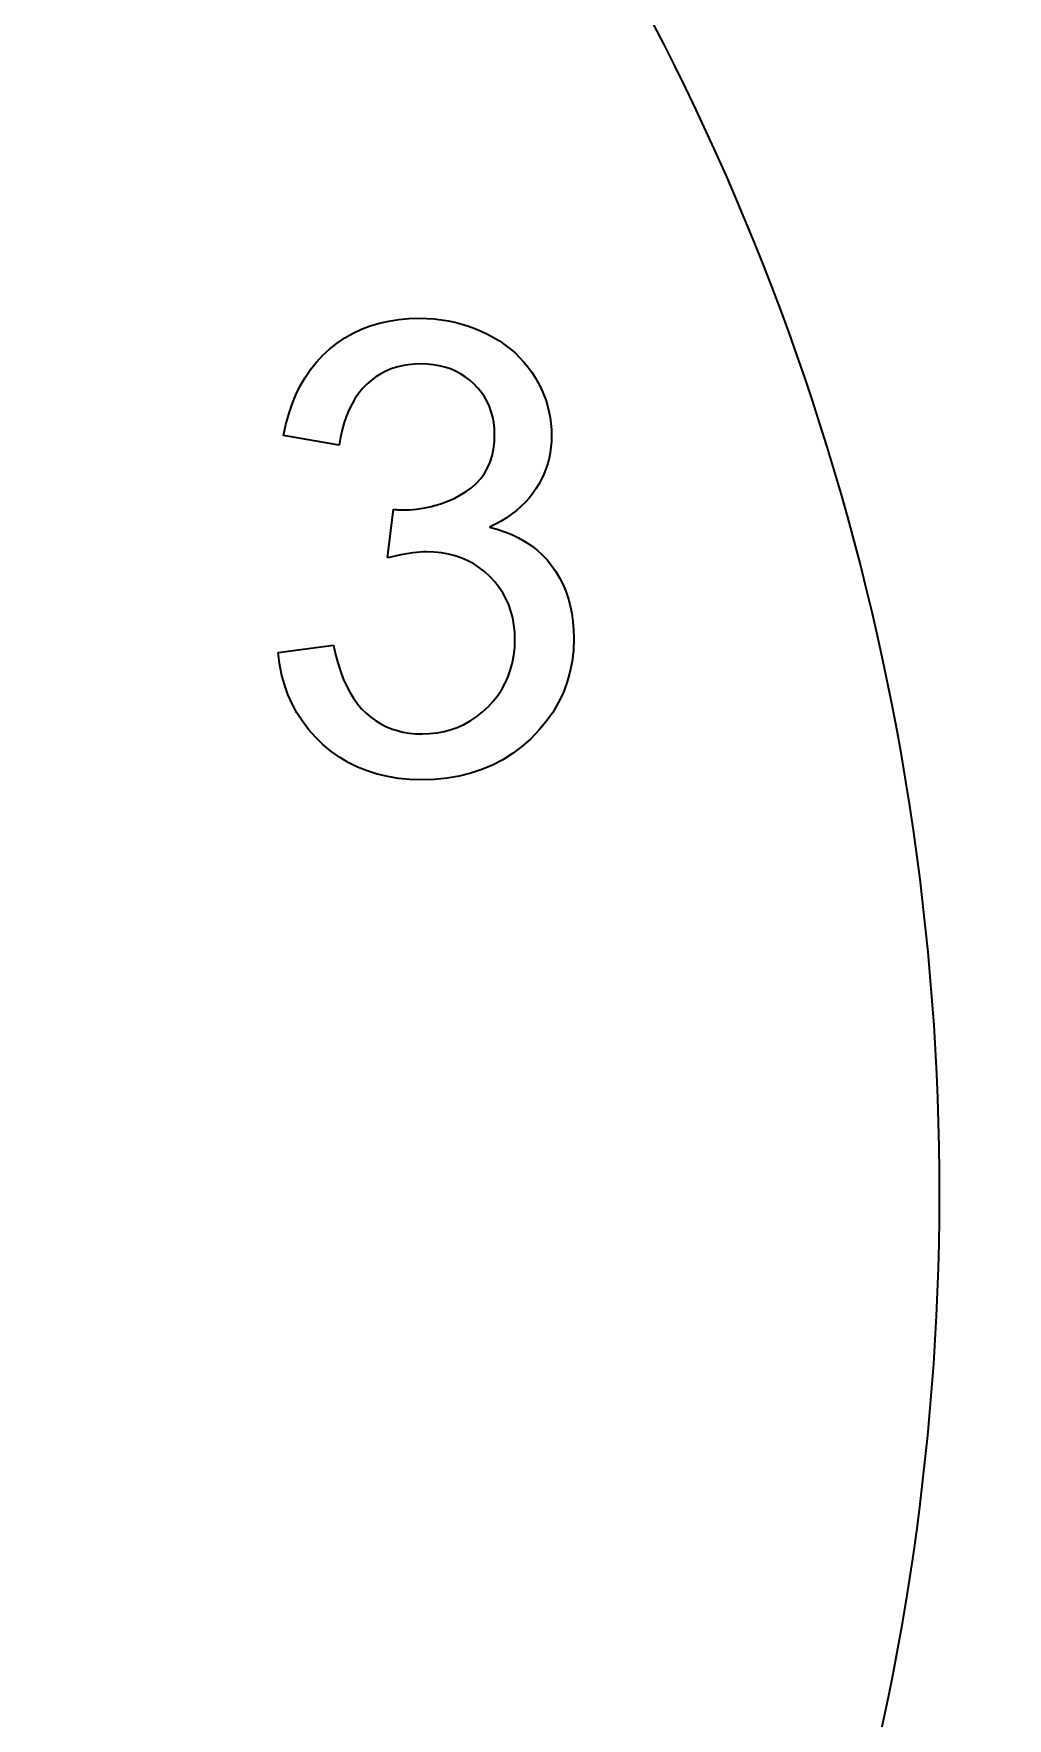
# Model space of a CAD drawing. Extents: x 260 to 819, y -886 to -454.
# Drawn here: x 393.11 to 398.72, y -656.66 to -646.96 of the extents above; entities that cross this region are included whole.
import ezdxf

# ---------------------------------------------------------------- set-up
doc = ezdxf.new("R2010")
doc.units = 0
doc.header["$LTSCALE"] = 150
doc.header["$MEASUREMENT"] = 0
doc.layers.get('0').update_dxf_attribs({"color": 6, "linetype": 'CONTINUOUS'})
doc.layers.add('현배선도', color=7, linetype='CONTINUOUS')

# ---------------------------------------------------------------- blocks, each defined once
blk = doc.blocks.new('A$C220A20F7')
at = {"color": 7, "lineweight": 35, "ltscale": 0.000677345}
blk.add_line((32.9946, 26.7561), (33.0452, 26.7755), dxfattribs=at)
at = {"color": 7, "lineweight": 35, "ltscale": 0.000687029}
blk.add_line((33.0452, 26.7755), (33.0978, 26.7914), dxfattribs=at)
at = {"color": 7, "lineweight": 35, "ltscale": 0.00070009}
blk.add_line((33.0978, 26.7914), (33.1524, 26.8037), dxfattribs=at)
at = {"color": 7, "lineweight": 35, "ltscale": 0.000717235}
blk.add_line((33.1524, 26.8037), (33.2091, 26.8125), dxfattribs=at)
at = {"color": 7, "lineweight": 35, "ltscale": 0.00073696}
blk.add_line((33.2091, 26.8125), (33.2678, 26.8178), dxfattribs=at)
at = {"color": 7, "lineweight": 35, "ltscale": 0.000759442}
blk.add_line((33.2678, 26.8178), (33.3285, 26.8196), dxfattribs=at)
at = {"color": 7, "lineweight": 35, "ltscale": 0.000527315}
blk.add_line((33.3285, 26.8196), (33.3707, 26.8187), dxfattribs=at)
at = {"color": 7, "lineweight": 35, "ltscale": 0.000520695}
blk.add_line((33.3707, 26.8187), (33.4123, 26.8159), dxfattribs=at)
at = {"color": 7, "lineweight": 35, "ltscale": 0.000514341}
blk.add_line((33.4123, 26.8159), (33.4532, 26.8114), dxfattribs=at)
at = {"color": 7, "lineweight": 35, "ltscale": 0.000508336}
blk.add_line((33.4532, 26.8114), (33.4933, 26.805), dxfattribs=at)
at = {"color": 7, "lineweight": 35, "ltscale": 0.000504922}
blk.add_line((33.4933, 26.805), (33.5329, 26.7968), dxfattribs=at)
at = {"color": 7, "lineweight": 35, "ltscale": 0.000502032}
blk.add_line((33.5329, 26.7968), (33.5718, 26.7867), dxfattribs=at)
at = {"color": 7, "lineweight": 35, "ltscale": 0.000499393}
blk.add_line((33.5718, 26.7867), (33.6099, 26.7748), dxfattribs=at)
at = {"color": 7, "lineweight": 35, "ltscale": 0.000500079}
blk.add_line((33.6099, 26.7748), (33.6475, 26.7611), dxfattribs=at)
at = {"color": 7, "lineweight": 35, "ltscale": 0.000677153}
blk.add_line((32.8124, 26.6431), (32.8549, 26.6766), dxfattribs=at)
at = {"color": 7, "lineweight": 35, "ltscale": 0.000670679}
blk.add_line((32.8549, 26.6766), (32.8994, 26.7066), dxfattribs=at)
at = {"color": 7, "lineweight": 35, "ltscale": 0.000669799}
blk.add_line((32.8994, 26.7066), (32.946, 26.7331), dxfattribs=at)
at = {"color": 7, "lineweight": 35, "ltscale": 0.000671562}
blk.add_line((32.946, 26.7331), (32.9946, 26.7561), dxfattribs=at)
at = {"color": 7, "lineweight": 35, "ltscale": 0.000498795}
blk.add_line((33.6475, 26.7611), (33.6843, 26.7456), dxfattribs=at)
at = {"color": 7, "lineweight": 35, "ltscale": 0.00050232}
blk.add_line((33.6843, 26.7456), (33.7205, 26.7282), dxfattribs=at)
at = {"color": 7, "lineweight": 35, "ltscale": 0.000496371}
blk.add_line((33.7205, 26.7282), (33.7554, 26.7093), dxfattribs=at)
at = {"color": 7, "lineweight": 35, "ltscale": 0.00048753}
blk.add_line((33.7554, 26.7093), (33.7887, 26.6891), dxfattribs=at)
at = {"color": 7, "lineweight": 35, "ltscale": 0.000478566}
blk.add_line((33.7887, 26.6891), (33.8204, 26.6675), dxfattribs=at)
at = {"color": 7, "lineweight": 35, "ltscale": 0.000678626}
blk.add_line((32.7353, 26.5667), (32.7724, 26.6064), dxfattribs=at)
at = {"color": 7, "lineweight": 35, "ltscale": 0.000678599}
blk.add_line((32.7724, 26.6064), (32.8124, 26.6431), dxfattribs=at)
at = {"color": 7, "lineweight": 35, "ltscale": 0.000471104}
blk.add_line((33.8204, 26.6675), (33.8503, 26.6445), dxfattribs=at)
at = {"color": 7, "lineweight": 35, "ltscale": 0.000465317}
blk.add_line((33.8503, 26.6445), (33.8785, 26.6203), dxfattribs=at)
at = {"color": 7, "lineweight": 35, "ltscale": 0.000460512}
blk.add_line((33.8785, 26.6203), (33.905, 26.5947), dxfattribs=at)
at = {"color": 7, "lineweight": 35, "ltscale": 0.000459022}
blk.add_line((33.905, 26.5947), (33.93, 26.5678), dxfattribs=at)
at = {"color": 7, "lineweight": 35, "ltscale": 0.000698608}
blk.add_line((32.6421, 26.4305), (32.6702, 26.4788), dxfattribs=at)
at = {"color": 7, "lineweight": 35, "ltscale": 0.000687439}
blk.add_line((32.6702, 26.4788), (32.7013, 26.5242), dxfattribs=at)
at = {"color": 7, "lineweight": 35, "ltscale": 0.00068071}
blk.add_line((32.7013, 26.5242), (32.7353, 26.5667), dxfattribs=at)
at = {"color": 7, "lineweight": 35, "ltscale": 0.000417294}
blk.add_line((33.0774, 26.4822), (33.0506, 26.4623), dxfattribs=at)
at = {"color": 7, "lineweight": 35, "ltscale": 0.000411819}
blk.add_line((33.1053, 26.4997), (33.0774, 26.4822), dxfattribs=at)
at = {"color": 7, "lineweight": 35, "ltscale": 0.000412052}
blk.add_line((33.1345, 26.515), (33.1053, 26.4997), dxfattribs=at)
at = {"color": 7, "lineweight": 35, "ltscale": 0.000411863}
blk.add_line((33.1648, 26.5278), (33.1345, 26.515), dxfattribs=at)
at = {"color": 7, "lineweight": 35, "ltscale": 0.000418048}
blk.add_line((33.1966, 26.5384), (33.1648, 26.5278), dxfattribs=at)
at = {"color": 7, "lineweight": 35, "ltscale": 0.000423002}
blk.add_line((33.2294, 26.5465), (33.1966, 26.5384), dxfattribs=at)
at = {"color": 7, "lineweight": 35, "ltscale": 0.000433511}
blk.add_line((33.2636, 26.5524), (33.2294, 26.5465), dxfattribs=at)
at = {"color": 7, "lineweight": 35, "ltscale": 0.000444693}
blk.add_line((33.299, 26.5559), (33.2636, 26.5524), dxfattribs=at)
at = {"color": 7, "lineweight": 35, "ltscale": 0.000457231}
blk.add_line((33.3356, 26.5571), (33.299, 26.5559), dxfattribs=at)
at = {"color": 7, "lineweight": 35, "ltscale": 0.000461806}
blk.add_line((33.3725, 26.5559), (33.3356, 26.5571), dxfattribs=at)
at = {"color": 7, "lineweight": 35, "ltscale": 0.000446118}
blk.add_line((33.408, 26.5525), (33.3725, 26.5559), dxfattribs=at)
at = {"color": 7, "lineweight": 35, "ltscale": 0.000432503}
blk.add_line((33.4421, 26.5467), (33.408, 26.5525), dxfattribs=at)
at = {"color": 7, "lineweight": 35, "ltscale": 0.000421986}
blk.add_line((33.4749, 26.5387), (33.4421, 26.5467), dxfattribs=at)
at = {"color": 7, "lineweight": 35, "ltscale": 0.000412983}
blk.add_line((33.5063, 26.5283), (33.4749, 26.5387), dxfattribs=at)
at = {"color": 7, "lineweight": 35, "ltscale": 0.000407533}
blk.add_line((33.5363, 26.5156), (33.5063, 26.5283), dxfattribs=at)
at = {"color": 7, "lineweight": 35, "ltscale": 0.000403201}
blk.add_line((33.5649, 26.5006), (33.5363, 26.5156), dxfattribs=at)
at = {"color": 7, "lineweight": 35, "ltscale": 0.000403196}
blk.add_line((33.5921, 26.4833), (33.5649, 26.5006), dxfattribs=at)
at = {"color": 7, "lineweight": 35, "ltscale": 0.000405735}
blk.add_line((33.618, 26.4637), (33.5921, 26.4833), dxfattribs=at)
at = {"color": 7, "lineweight": 35, "ltscale": 0.000456349}
blk.add_line((33.93, 26.5678), (33.9531, 26.5395), dxfattribs=at)
at = {"color": 7, "lineweight": 35, "ltscale": 0.000456747}
blk.add_line((33.9531, 26.5395), (33.9746, 26.51), dxfattribs=at)
at = {"color": 7, "lineweight": 35, "ltscale": 0.000458979}
blk.add_line((33.9746, 26.51), (33.9944, 26.4791), dxfattribs=at)
at = {"color": 7, "lineweight": 35, "ltscale": 0.000456998}
blk.add_line((33.9944, 26.4791), (34.0125, 26.4473), dxfattribs=at)
at = {"color": 7, "lineweight": 35, "ltscale": 0.000730033}
blk.add_line((32.5949, 26.3253), (32.617, 26.3793), dxfattribs=at)
at = {"color": 7, "lineweight": 35, "ltscale": 0.000712777}
blk.add_line((32.617, 26.3793), (32.6421, 26.4305), dxfattribs=at)
at = {"color": 7, "lineweight": 35, "ltscale": 0.000445518}
blk.add_line((32.9791, 26.3885), (32.9587, 26.3593), dxfattribs=at)
at = {"color": 7, "lineweight": 35, "ltscale": 0.000436558}
blk.add_line((33.0013, 26.4155), (32.9791, 26.3885), dxfattribs=at)
at = {"color": 7, "lineweight": 35, "ltscale": 0.000428927}
blk.add_line((33.0252, 26.4401), (33.0013, 26.4155), dxfattribs=at)
at = {"color": 7, "lineweight": 35, "ltscale": 0.000421728}
blk.add_line((33.0506, 26.4623), (33.0252, 26.4401), dxfattribs=at)
at = {"color": 7, "lineweight": 35, "ltscale": 0.000410062}
blk.add_line((33.6424, 26.4418), (33.618, 26.4637), dxfattribs=at)
at = {"color": 7, "lineweight": 35, "ltscale": 0.000408765}
blk.add_line((33.665, 26.4182), (33.6424, 26.4418), dxfattribs=at)
at = {"color": 7, "lineweight": 35, "ltscale": 0.000400538}
blk.add_line((33.6852, 26.3933), (33.665, 26.4182), dxfattribs=at)
at = {"color": 7, "lineweight": 35, "ltscale": 0.000395095}
blk.add_line((33.7031, 26.3672), (33.6852, 26.3933), dxfattribs=at)
at = {"color": 7, "lineweight": 35, "ltscale": 0.000449015}
blk.add_line((34.0125, 26.4473), (34.0286, 26.4151), dxfattribs=at)
at = {"color": 7, "lineweight": 35, "ltscale": 0.00044411}
blk.add_line((34.0286, 26.4151), (34.0428, 26.3826), dxfattribs=at)
at = {"color": 7, "lineweight": 35, "ltscale": 0.000439781}
blk.add_line((34.0428, 26.3826), (34.0551, 26.3496), dxfattribs=at)
at = {"color": 7, "lineweight": 35, "ltscale": 0.000751415}
blk.add_line((32.5757, 26.2683), (32.5949, 26.3253), dxfattribs=at)
at = {"color": 7, "lineweight": 35, "ltscale": 0.000491333}
blk.add_line((32.9232, 26.2937), (32.9081, 26.2574), dxfattribs=at)
at = {"color": 7, "lineweight": 35, "ltscale": 0.000473752}
blk.add_line((32.9401, 26.3277), (32.9232, 26.2937), dxfattribs=at)
at = {"color": 7, "lineweight": 35, "ltscale": 0.000458234}
blk.add_line((32.9587, 26.3593), (32.9401, 26.3277), dxfattribs=at)
at = {"color": 7, "lineweight": 35, "ltscale": 0.00039187}
blk.add_line((33.7185, 26.3399), (33.7031, 26.3672), dxfattribs=at)
at = {"color": 7, "lineweight": 35, "ltscale": 0.000391082}
blk.add_line((33.7315, 26.3115), (33.7185, 26.3399), dxfattribs=at)
at = {"color": 7, "lineweight": 35, "ltscale": 0.000394891}
blk.add_line((33.7422, 26.2818), (33.7315, 26.3115), dxfattribs=at)
at = {"color": 7, "lineweight": 35, "ltscale": 0.000400117}
blk.add_line((33.7505, 26.2509), (33.7422, 26.2818), dxfattribs=at)
at = {"color": 7, "lineweight": 35, "ltscale": 0.000436745}
blk.add_line((34.0551, 26.3496), (34.0656, 26.3163), dxfattribs=at)
at = {"color": 7, "lineweight": 35, "ltscale": 0.000434292}
blk.add_line((34.0656, 26.3163), (34.0741, 26.2826), dxfattribs=at)
at = {"color": 7, "lineweight": 35, "ltscale": 0.00043437}
blk.add_line((34.0741, 26.2826), (34.0807, 26.2485), dxfattribs=at)
at = {"color": 7, "lineweight": 35, "ltscale": 0.000801615}
blk.add_line((32.5464, 26.1456), (32.5596, 26.2084), dxfattribs=at)
at = {"color": 7, "lineweight": 35, "ltscale": 0.00077527}
blk.add_line((32.5596, 26.2084), (32.5757, 26.2683), dxfattribs=at)
at = {"color": 7, "lineweight": 35, "ltscale": 0.00053206}
blk.add_line((32.8949, 26.2188), (32.8833, 26.1779), dxfattribs=at)
at = {"color": 7, "lineweight": 35, "ltscale": 0.00051053}
blk.add_line((32.9081, 26.2574), (32.8949, 26.2188), dxfattribs=at)
at = {"color": 7, "lineweight": 35, "ltscale": 0.000408024}
blk.add_line((33.7565, 26.2188), (33.7505, 26.2509), dxfattribs=at)
at = {"color": 7, "lineweight": 35, "ltscale": 0.00041834}
blk.add_line((33.7601, 26.1855), (33.7565, 26.2188), dxfattribs=at)
at = {"color": 7, "lineweight": 35, "ltscale": 0.000431712}
blk.add_line((33.7613, 26.151), (33.7601, 26.1855), dxfattribs=at)
at = {"color": 7, "lineweight": 35, "ltscale": 0.00043496}
blk.add_line((34.0807, 26.2485), (34.0855, 26.2141), dxfattribs=at)
at = {"color": 7, "lineweight": 35, "ltscale": 0.000437935}
blk.add_line((34.0855, 26.2141), (34.0884, 26.1791), dxfattribs=at)
at = {"color": 7, "lineweight": 35, "ltscale": 0.004053}
blk.add_line((32.8656, 26.0889), (32.5464, 26.1456), dxfattribs=at)
at = {"color": 7, "lineweight": 35, "ltscale": 0.000579552}
blk.add_line((32.8736, 26.1345), (32.8656, 26.0889), dxfattribs=at)
at = {"color": 7, "lineweight": 35, "ltscale": 0.000554918}
blk.add_line((32.8833, 26.1779), (32.8736, 26.1345), dxfattribs=at)
at = {"color": 7, "lineweight": 35, "ltscale": 0.000514422}
blk.add_line((33.7547, 26.0669), (33.7596, 26.1078), dxfattribs=at)
at = {"color": 7, "lineweight": 35, "ltscale": 0.000540583}
blk.add_line((33.7596, 26.1078), (33.7613, 26.151), dxfattribs=at)
at = {"color": 7, "lineweight": 35, "ltscale": 0.000410944}
blk.add_line((34.0884, 26.1105), (34.0857, 26.0777), dxfattribs=at)
at = {"color": 7, "lineweight": 35, "ltscale": 0.000441127}
blk.add_line((34.0884, 26.1791), (34.0893, 26.1439), dxfattribs=at)
at = {"color": 7, "lineweight": 35, "ltscale": 0.000417675}
blk.add_line((34.0893, 26.1439), (34.0884, 26.1105), dxfattribs=at)
at = {"color": 7, "lineweight": 35, "ltscale": 0.000462377}
blk.add_line((33.7205, 25.9581), (33.7352, 25.992), dxfattribs=at)
at = {"color": 7, "lineweight": 35, "ltscale": 0.000475659}
blk.add_line((33.7352, 25.992), (33.7466, 26.0283), dxfattribs=at)
at = {"color": 7, "lineweight": 35, "ltscale": 0.000492552}
blk.add_line((33.7466, 26.0283), (33.7547, 26.0669), dxfattribs=at)
at = {"color": 7, "lineweight": 35, "ltscale": 0.000400267}
blk.add_line((34.0748, 26.0139), (34.0667, 25.9829), dxfattribs=at)
at = {"color": 7, "lineweight": 35, "ltscale": 0.000402715}
blk.add_line((34.0812, 26.0455), (34.0748, 26.0139), dxfattribs=at)
at = {"color": 7, "lineweight": 35, "ltscale": 0.000406769}
blk.add_line((34.0857, 26.0777), (34.0812, 26.0455), dxfattribs=at)
at = {"color": 7, "lineweight": 35, "ltscale": 0.000455743}
blk.add_line((33.6568, 25.87), (33.6813, 25.8971), dxfattribs=at)
at = {"color": 7, "lineweight": 35, "ltscale": 0.000452501}
blk.add_line((33.6813, 25.8971), (33.7024, 25.9264), dxfattribs=at)
at = {"color": 7, "lineweight": 35, "ltscale": 0.000455506}
blk.add_line((33.7024, 25.9264), (33.7205, 25.9581), dxfattribs=at)
at = {"color": 7, "lineweight": 35, "ltscale": 0.000405696}
blk.add_line((34.0314, 25.8936), (34.016, 25.865), dxfattribs=at)
at = {"color": 7, "lineweight": 35, "ltscale": 0.00040227}
blk.add_line((34.045, 25.9228), (34.0314, 25.8936), dxfattribs=at)
at = {"color": 7, "lineweight": 35, "ltscale": 0.00039974}
blk.add_line((34.0567, 25.9525), (34.045, 25.9228), dxfattribs=at)
at = {"color": 7, "lineweight": 35, "ltscale": 0.000400016}
blk.add_line((34.0667, 25.9829), (34.0567, 25.9525), dxfattribs=at)
at = {"color": 7, "lineweight": 35, "ltscale": 0.000479396}
blk.add_line((33.5312, 25.7845), (33.565, 25.8026), dxfattribs=at)
at = {"color": 7, "lineweight": 35, "ltscale": 0.000484726}
blk.add_line((33.565, 25.8026), (33.5981, 25.8229), dxfattribs=at)
at = {"color": 7, "lineweight": 35, "ltscale": 0.000478134}
blk.add_line((33.5981, 25.8229), (33.6291, 25.8453), dxfattribs=at)
at = {"color": 7, "lineweight": 35, "ltscale": 0.000464547}
blk.add_line((33.6291, 25.8453), (33.6568, 25.87), dxfattribs=at)
at = {"color": 7, "lineweight": 35, "ltscale": 0.000414765}
blk.add_line((33.9799, 25.8099), (33.9592, 25.784), dxfattribs=at)
at = {"color": 7, "lineweight": 35, "ltscale": 0.000413579}
blk.add_line((33.9989, 25.837), (33.9799, 25.8099), dxfattribs=at)
at = {"color": 7, "lineweight": 35, "ltscale": 0.000409951}
blk.add_line((34.016, 25.865), (33.9989, 25.837), dxfattribs=at)
at = {"color": 7, "lineweight": 35, "ltscale": 0.003531}
blk.add_line((33.144, 25.4398), (33.1795, 25.72), dxfattribs=at)
at = {"color": 7, "lineweight": 35, "ltscale": 7.8271e-05}
blk.add_line((33.1795, 25.72), (33.1857, 25.7193), dxfattribs=at)
at = {"color": 7, "lineweight": 35, "ltscale": 7.66745e-05}
blk.add_line((33.1857, 25.7193), (33.1918, 25.7187), dxfattribs=at)
at = {"color": 7, "lineweight": 35, "ltscale": 7.20443e-05}
blk.add_line((33.1918, 25.7187), (33.1976, 25.7182), dxfattribs=at)
at = {"color": 7, "lineweight": 35, "ltscale": 6.88719e-05}
blk.add_line((33.1976, 25.7182), (33.2031, 25.7177), dxfattribs=at)
at = {"color": 7, "lineweight": 35, "ltscale": 6.57999e-05}
blk.add_line((33.2031, 25.7177), (33.2083, 25.7173), dxfattribs=at)
at = {"color": 7, "lineweight": 35, "ltscale": 6.34629e-05}
blk.add_line((33.2083, 25.7173), (33.2134, 25.717), dxfattribs=at)
at = {"color": 7, "lineweight": 35, "ltscale": 5.96082e-05}
blk.add_line((33.2134, 25.717), (33.2181, 25.7167), dxfattribs=at)
at = {"color": 7, "lineweight": 35, "ltscale": 5.64897e-05}
blk.add_line((33.2181, 25.7167), (33.2226, 25.7166), dxfattribs=at)
at = {"color": 7, "lineweight": 35, "ltscale": 5.41902e-05}
blk.add_line((33.2226, 25.7166), (33.227, 25.7165), dxfattribs=at)
at = {"color": 7, "lineweight": 35, "ltscale": 4.88296e-05}
blk.add_line((33.227, 25.7165), (33.2309, 25.7164), dxfattribs=at)
at = {"color": 7, "lineweight": 35, "ltscale": 0.000505242}
blk.add_line((33.2309, 25.7164), (33.2713, 25.7175), dxfattribs=at)
at = {"color": 7, "lineweight": 35, "ltscale": 0.000496005}
blk.add_line((33.2713, 25.7175), (33.3108, 25.7207), dxfattribs=at)
at = {"color": 7, "lineweight": 35, "ltscale": 0.000489018}
blk.add_line((33.3108, 25.7207), (33.3496, 25.726), dxfattribs=at)
at = {"color": 7, "lineweight": 35, "ltscale": 0.000484376}
blk.add_line((33.3496, 25.726), (33.3876, 25.7335), dxfattribs=at)
at = {"color": 7, "lineweight": 35, "ltscale": 0.000478249}
blk.add_line((33.3876, 25.7335), (33.4247, 25.743), dxfattribs=at)
at = {"color": 7, "lineweight": 35, "ltscale": 0.000476998}
blk.add_line((33.4247, 25.743), (33.461, 25.7548), dxfattribs=at)
at = {"color": 7, "lineweight": 35, "ltscale": 0.000476472}
blk.add_line((33.461, 25.7548), (33.4965, 25.7686), dxfattribs=at)
at = {"color": 7, "lineweight": 35, "ltscale": 0.00047707}
blk.add_line((33.4965, 25.7686), (33.5312, 25.7845), dxfattribs=at)
at = {"color": 7, "lineweight": 35, "ltscale": 0.000437218}
blk.add_line((33.8867, 25.7129), (33.8591, 25.6915), dxfattribs=at)
at = {"color": 7, "lineweight": 35, "ltscale": 0.000429911}
blk.add_line((33.9126, 25.7355), (33.8867, 25.7129), dxfattribs=at)
at = {"color": 7, "lineweight": 35, "ltscale": 0.000422429}
blk.add_line((33.9368, 25.7592), (33.9126, 25.7355), dxfattribs=at)
at = {"color": 7, "lineweight": 35, "ltscale": 0.000418626}
blk.add_line((33.9592, 25.784), (33.9368, 25.7592), dxfattribs=at)
at = {"color": 7, "lineweight": 35, "ltscale": 0.000480764}
blk.add_line((33.7657, 25.634), (33.7311, 25.6171), dxfattribs=at)
at = {"color": 7, "lineweight": 35, "ltscale": 0.000581985}
blk.add_line((33.7311, 25.6171), (33.7762, 25.6053), dxfattribs=at)
at = {"color": 7, "lineweight": 35, "ltscale": 0.000468117}
blk.add_line((33.7985, 25.652), (33.7657, 25.634), dxfattribs=at)
at = {"color": 7, "lineweight": 35, "ltscale": 0.000565225}
blk.add_line((33.7762, 25.6053), (33.8191, 25.5913), dxfattribs=at)
at = {"color": 7, "lineweight": 35, "ltscale": 0.000456934}
blk.add_line((33.8296, 25.6712), (33.7985, 25.652), dxfattribs=at)
at = {"color": 7, "lineweight": 35, "ltscale": 0.00044653}
blk.add_line((33.8591, 25.6915), (33.8296, 25.6712), dxfattribs=at)
at = {"color": 7, "lineweight": 35, "ltscale": 0.000551893}
blk.add_line((33.8191, 25.5913), (33.8602, 25.5749), dxfattribs=at)
at = {"color": 7, "lineweight": 35, "ltscale": 0.000539682}
blk.add_line((33.8602, 25.5749), (33.8991, 25.5563), dxfattribs=at)
at = {"color": 7, "lineweight": 35, "ltscale": 0.000529366}
blk.add_line((33.8991, 25.5563), (33.9359, 25.5353), dxfattribs=at)
at = {"color": 7, "lineweight": 35, "ltscale": 0.000523396}
blk.add_line((33.9359, 25.5353), (33.9708, 25.5121), dxfattribs=at)
at = {"color": 7, "lineweight": 35, "ltscale": 0.000518586}
blk.add_line((33.9708, 25.5121), (34.0035, 25.4866), dxfattribs=at)
at = {"color": 7, "lineweight": 35, "ltscale": 0.000341586}
blk.add_line((33.1705, 25.4465), (33.144, 25.4398), dxfattribs=at)
at = {"color": 7, "lineweight": 35, "ltscale": 0.000329129}
blk.add_line((33.1962, 25.4525), (33.1705, 25.4465), dxfattribs=at)
at = {"color": 7, "lineweight": 35, "ltscale": 0.0003162}
blk.add_line((33.2209, 25.4579), (33.1962, 25.4525), dxfattribs=at)
at = {"color": 7, "lineweight": 35, "ltscale": 0.000304533}
blk.add_line((33.2448, 25.4625), (33.2209, 25.4579), dxfattribs=at)
at = {"color": 7, "lineweight": 35, "ltscale": 0.000290959}
blk.add_line((33.2677, 25.4664), (33.2448, 25.4625), dxfattribs=at)
at = {"color": 7, "lineweight": 35, "ltscale": 0.000279073}
blk.add_line((33.2898, 25.4696), (33.2677, 25.4664), dxfattribs=at)
at = {"color": 7, "lineweight": 35, "ltscale": 0.000267295}
blk.add_line((33.3111, 25.472), (33.2898, 25.4696), dxfattribs=at)
at = {"color": 7, "lineweight": 35, "ltscale": 0.000254277}
blk.add_line((33.3313, 25.4738), (33.3111, 25.472), dxfattribs=at)
at = {"color": 7, "lineweight": 35, "ltscale": 0.000242982}
blk.add_line((33.3508, 25.4749), (33.3313, 25.4738), dxfattribs=at)
at = {"color": 7, "lineweight": 35, "ltscale": 0.000231975}
blk.add_line((33.3693, 25.4753), (33.3508, 25.4749), dxfattribs=at)
at = {"color": 7, "lineweight": 35, "ltscale": 0.000544265}
blk.add_line((33.4128, 25.4738), (33.3693, 25.4753), dxfattribs=at)
at = {"color": 7, "lineweight": 35, "ltscale": 0.000527632}
blk.add_line((33.4548, 25.4695), (33.4128, 25.4738), dxfattribs=at)
at = {"color": 7, "lineweight": 35, "ltscale": 0.000513645}
blk.add_line((33.4953, 25.4624), (33.4548, 25.4695), dxfattribs=at)
at = {"color": 7, "lineweight": 35, "ltscale": 0.000501793}
blk.add_line((33.5342, 25.4524), (33.4953, 25.4624), dxfattribs=at)
at = {"color": 7, "lineweight": 35, "ltscale": 0.000493107}
blk.add_line((33.5715, 25.4395), (33.5342, 25.4524), dxfattribs=at)
at = {"color": 7, "lineweight": 35, "ltscale": 0.000488265}
blk.add_line((33.6072, 25.4238), (33.5715, 25.4395), dxfattribs=at)
at = {"color": 7, "lineweight": 35, "ltscale": 0.000486231}
blk.add_line((33.6414, 25.4053), (33.6072, 25.4238), dxfattribs=at)
at = {"color": 7, "lineweight": 35, "ltscale": 0.000517161}
blk.add_line((34.0035, 25.4866), (34.0341, 25.4588), dxfattribs=at)
at = {"color": 7, "lineweight": 35, "ltscale": 0.000519943}
blk.add_line((34.0341, 25.4588), (34.0628, 25.4287), dxfattribs=at)
at = {"color": 7, "lineweight": 35, "ltscale": 0.000523409}
blk.add_line((34.0628, 25.4287), (34.0893, 25.3963), dxfattribs=at)
at = {"color": 7, "lineweight": 35, "ltscale": 0.000488178}
blk.add_line((33.6741, 25.3839), (33.6414, 25.4053), dxfattribs=at)
at = {"color": 7, "lineweight": 35, "ltscale": 0.000491888}
blk.add_line((33.7051, 25.3596), (33.6741, 25.3839), dxfattribs=at)
at = {"color": 7, "lineweight": 35, "ltscale": 0.000500927}
blk.add_line((33.7345, 25.3325), (33.7051, 25.3596), dxfattribs=at)
at = {"color": 7, "lineweight": 35, "ltscale": 0.000501074}
blk.add_line((33.7619, 25.3032), (33.7345, 25.3325), dxfattribs=at)
at = {"color": 7, "lineweight": 35, "ltscale": 0.00052587}
blk.add_line((34.0893, 25.3963), (34.1136, 25.362), dxfattribs=at)
at = {"color": 7, "lineweight": 35, "ltscale": 0.000525499}
blk.add_line((34.1136, 25.362), (34.1353, 25.3259), dxfattribs=at)
at = {"color": 7, "lineweight": 35, "ltscale": 0.000529376}
blk.add_line((34.1353, 25.3259), (34.1545, 25.2882), dxfattribs=at)
at = {"color": 7, "lineweight": 35, "ltscale": 0.000491953}
blk.add_line((33.7863, 25.2723), (33.7619, 25.3032), dxfattribs=at)
at = {"color": 7, "lineweight": 35, "ltscale": 0.000487053}
blk.add_line((33.8079, 25.2399), (33.7863, 25.2723), dxfattribs=at)
at = {"color": 7, "lineweight": 35, "ltscale": 0.000484361}
blk.add_line((33.8266, 25.2059), (33.8079, 25.2399), dxfattribs=at)
at = {"color": 7, "lineweight": 35, "ltscale": 0.000534414}
blk.add_line((34.1545, 25.2882), (34.1711, 25.2488), dxfattribs=at)
at = {"color": 7, "lineweight": 35, "ltscale": 0.000542796}
blk.add_line((34.1711, 25.2488), (34.1851, 25.2077), dxfattribs=at)
at = {"color": 7, "lineweight": 35, "ltscale": 0.00048553}
blk.add_line((33.8423, 25.1704), (33.8266, 25.2059), dxfattribs=at)
at = {"color": 7, "lineweight": 35, "ltscale": 0.000490537}
blk.add_line((33.8553, 25.1334), (33.8423, 25.1704), dxfattribs=at)
at = {"color": 7, "lineweight": 35, "ltscale": 0.00049834}
blk.add_line((33.8653, 25.0948), (33.8553, 25.1334), dxfattribs=at)
at = {"color": 7, "lineweight": 35, "ltscale": 0.000554089}
blk.add_line((34.1851, 25.2077), (34.1966, 25.1649), dxfattribs=at)
at = {"color": 7, "lineweight": 35, "ltscale": 0.000566853}
blk.add_line((34.1966, 25.1649), (34.2055, 25.1204), dxfattribs=at)
at = {"color": 7, "lineweight": 35, "ltscale": 0.000582424}
blk.add_line((34.2055, 25.1204), (34.212, 25.0743), dxfattribs=at)
at = {"color": 7, "lineweight": 35, "ltscale": 0.000509407}
blk.add_line((33.8726, 25.0547), (33.8653, 25.0948), dxfattribs=at)
at = {"color": 7, "lineweight": 35, "ltscale": 0.000524007}
blk.add_line((33.8769, 25.013), (33.8726, 25.0547), dxfattribs=at)
at = {"color": 7, "lineweight": 35, "ltscale": 0.000600012}
blk.add_line((34.212, 25.0743), (34.2157, 25.0264), dxfattribs=at)
at = {"color": 7, "lineweight": 35, "ltscale": 0.000619123}
blk.add_line((34.2157, 25.0264), (34.217, 24.9769), dxfattribs=at)
at = {"color": 7, "lineweight": 35, "ltscale": 0.004025}
blk.add_line((32.5145, 24.8953), (32.8337, 24.9378), dxfattribs=at)
at = {"color": 7, "lineweight": 35, "ltscale": 0.000675053}
blk.add_line((32.8337, 24.9378), (32.8454, 24.8851), dxfattribs=at)
at = {"color": 7, "lineweight": 35, "ltscale": 0.00055153}
blk.add_line((33.8721, 24.8805), (33.8767, 24.9244), dxfattribs=at)
at = {"color": 7, "lineweight": 35, "ltscale": 0.000567592}
blk.add_line((33.8767, 24.9244), (33.8783, 24.9698), dxfattribs=at)
at = {"color": 7, "lineweight": 35, "ltscale": 0.000540255}
blk.add_line((33.8783, 24.9698), (33.8769, 25.013), dxfattribs=at)
at = {"color": 7, "lineweight": 35, "ltscale": 0.000839216}
blk.add_line((34.217, 24.9769), (34.2145, 24.9098), dxfattribs=at)
at = {"color": 7, "lineweight": 35, "ltscale": 0.000802671}
blk.add_line((32.5228, 24.8316), (32.5145, 24.8953), dxfattribs=at)
at = {"color": 7, "lineweight": 35, "ltscale": 0.000781228}
blk.add_line((32.535, 24.7703), (32.5228, 24.8316), dxfattribs=at)
at = {"color": 7, "lineweight": 35, "ltscale": 0.000644037}
blk.add_line((32.8454, 24.8851), (32.8588, 24.8354), dxfattribs=at)
at = {"color": 7, "lineweight": 35, "ltscale": 0.000612337}
blk.add_line((32.8588, 24.8354), (32.8736, 24.7887), dxfattribs=at)
at = {"color": 7, "lineweight": 35, "ltscale": 0.000529086}
blk.add_line((33.8534, 24.7972), (33.8643, 24.8382), dxfattribs=at)
at = {"color": 7, "lineweight": 35, "ltscale": 0.000538598}
blk.add_line((33.8643, 24.8382), (33.8721, 24.8805), dxfattribs=at)
at = {"color": 7, "lineweight": 35, "ltscale": 0.000801546}
blk.add_line((34.2071, 24.8448), (34.1948, 24.7819), dxfattribs=at)
at = {"color": 7, "lineweight": 35, "ltscale": 0.000817465}
blk.add_line((34.2145, 24.9098), (34.2071, 24.8448), dxfattribs=at)
at = {"color": 7, "lineweight": 35, "ltscale": 0.000763107}
blk.add_line((32.5511, 24.7114), (32.535, 24.7703), dxfattribs=at)
at = {"color": 7, "lineweight": 35, "ltscale": 0.000582921}
blk.add_line((32.8736, 24.7887), (32.8901, 24.745), dxfattribs=at)
at = {"color": 7, "lineweight": 35, "ltscale": 0.00055525}
blk.add_line((32.8901, 24.745), (32.908, 24.7044), dxfattribs=at)
at = {"color": 7, "lineweight": 35, "ltscale": 0.000519892}
blk.add_line((33.8224, 24.7199), (33.8395, 24.7578), dxfattribs=at)
at = {"color": 7, "lineweight": 35, "ltscale": 0.000522296}
blk.add_line((33.8395, 24.7578), (33.8534, 24.7972), dxfattribs=at)
at = {"color": 7, "lineweight": 35, "ltscale": 0.000790962}
blk.add_line((34.1948, 24.7819), (34.1773, 24.7211), dxfattribs=at)
at = {"color": 7, "lineweight": 35, "ltscale": 0.000749133}
blk.add_line((32.5711, 24.6549), (32.5511, 24.7114), dxfattribs=at)
at = {"color": 7, "lineweight": 35, "ltscale": 0.00073803}
blk.add_line((32.5949, 24.6009), (32.5711, 24.6549), dxfattribs=at)
at = {"color": 7, "lineweight": 35, "ltscale": 0.00052856}
blk.add_line((32.908, 24.7044), (32.9274, 24.6668), dxfattribs=at)
at = {"color": 7, "lineweight": 35, "ltscale": 0.000505324}
blk.add_line((32.9274, 24.6668), (32.9484, 24.6323), dxfattribs=at)
at = {"color": 7, "lineweight": 35, "ltscale": 0.00048549}
blk.add_line((32.9484, 24.6323), (32.9711, 24.6007), dxfattribs=at)
at = {"color": 7, "lineweight": 35, "ltscale": 0.000532381}
blk.add_line((33.7526, 24.6151), (33.779, 24.6486), dxfattribs=at)
at = {"color": 7, "lineweight": 35, "ltscale": 0.000525089}
blk.add_line((33.779, 24.6486), (33.8023, 24.6835), dxfattribs=at)
at = {"color": 7, "lineweight": 35, "ltscale": 0.000520261}
blk.add_line((33.8023, 24.6835), (33.8224, 24.7199), dxfattribs=at)
at = {"color": 7, "lineweight": 35, "ltscale": 0.000786378}
blk.add_line((34.155, 24.6623), (34.1277, 24.6056), dxfattribs=at)
at = {"color": 7, "lineweight": 35, "ltscale": 0.000786163}
blk.add_line((34.1773, 24.7211), (34.155, 24.6623), dxfattribs=at)
at = {"color": 7, "lineweight": 35, "ltscale": 0.000732682}
blk.add_line((32.6226, 24.5493), (32.5949, 24.6009), dxfattribs=at)
at = {"color": 7, "lineweight": 35, "ltscale": 0.000731868}
blk.add_line((32.6543, 24.5), (32.6226, 24.5493), dxfattribs=at)
at = {"color": 7, "lineweight": 35, "ltscale": 0.000465375}
blk.add_line((32.9711, 24.6007), (32.995, 24.5723), dxfattribs=at)
at = {"color": 7, "lineweight": 35, "ltscale": 0.0004529}
blk.add_line((32.995, 24.5723), (33.0208, 24.5468), dxfattribs=at)
at = {"color": 7, "lineweight": 35, "ltscale": 0.000441003}
blk.add_line((33.0208, 24.5468), (33.0478, 24.524), dxfattribs=at)
at = {"color": 7, "lineweight": 35, "ltscale": 0.000530223}
blk.add_line((33.6583, 24.5269), (33.6913, 24.5535), dxfattribs=at)
at = {"color": 7, "lineweight": 35, "ltscale": 0.000543157}
blk.add_line((33.6913, 24.5535), (33.7231, 24.5832), dxfattribs=at)
at = {"color": 7, "lineweight": 35, "ltscale": 0.000543803}
blk.add_line((33.7231, 24.5832), (33.7526, 24.6151), dxfattribs=at)
at = {"color": 7, "lineweight": 35, "ltscale": 0.000805641}
blk.add_line((34.0954, 24.551), (34.0581, 24.4984), dxfattribs=at)
at = {"color": 7, "lineweight": 35, "ltscale": 0.000792859}
blk.add_line((34.1277, 24.6056), (34.0954, 24.551), dxfattribs=at)
at = {"color": 7, "lineweight": 35, "ltscale": 0.000734109}
blk.add_line((32.6897, 24.4532), (32.6543, 24.5), dxfattribs=at)
at = {"color": 7, "lineweight": 35, "ltscale": 0.000742564}
blk.add_line((32.7292, 24.4088), (32.6897, 24.4532), dxfattribs=at)
at = {"color": 7, "lineweight": 35, "ltscale": 0.000434607}
blk.add_line((33.0478, 24.524), (33.076, 24.5037), dxfattribs=at)
at = {"color": 7, "lineweight": 35, "ltscale": 0.000428994}
blk.add_line((33.076, 24.5037), (33.1052, 24.4857), dxfattribs=at)
at = {"color": 7, "lineweight": 35, "ltscale": 0.000427449}
blk.add_line((33.1052, 24.4857), (33.1357, 24.4702), dxfattribs=at)
at = {"color": 7, "lineweight": 35, "ltscale": 0.000428816}
blk.add_line((33.1357, 24.4702), (33.1673, 24.457), dxfattribs=at)
at = {"color": 7, "lineweight": 35, "ltscale": 0.00043132}
blk.add_line((33.1673, 24.457), (33.2001, 24.4462), dxfattribs=at)
at = {"color": 7, "lineweight": 35, "ltscale": 0.000436187}
blk.add_line((33.2001, 24.4462), (33.234, 24.4379), dxfattribs=at)
at = {"color": 7, "lineweight": 35, "ltscale": 0.000445048}
blk.add_line((33.234, 24.4379), (33.2691, 24.4319), dxfattribs=at)
at = {"color": 7, "lineweight": 35, "ltscale": 0.00052791}
blk.add_line((33.43, 24.4333), (33.4715, 24.4411), dxfattribs=at)
at = {"color": 7, "lineweight": 35, "ltscale": 0.000520258}
blk.add_line((33.4715, 24.4411), (33.5116, 24.4521), dxfattribs=at)
at = {"color": 7, "lineweight": 35, "ltscale": 0.000515984}
blk.add_line((33.5116, 24.4521), (33.5505, 24.4661), dxfattribs=at)
at = {"color": 7, "lineweight": 35, "ltscale": 0.000512558}
blk.add_line((33.5505, 24.4661), (33.5877, 24.4833), dxfattribs=at)
at = {"color": 7, "lineweight": 35, "ltscale": 0.000516507}
blk.add_line((33.5877, 24.4833), (33.6237, 24.5035), dxfattribs=at)
at = {"color": 7, "lineweight": 35, "ltscale": 0.000521612}
blk.add_line((33.6237, 24.5035), (33.6583, 24.5269), dxfattribs=at)
at = {"color": 7, "lineweight": 35, "ltscale": 0.000844088}
blk.add_line((34.0159, 24.448), (33.9687, 24.3996), dxfattribs=at)
at = {"color": 7, "lineweight": 35, "ltscale": 0.000822553}
blk.add_line((34.0581, 24.4984), (34.0159, 24.448), dxfattribs=at)
at = {"color": 7, "lineweight": 35, "ltscale": 0.000753605}
blk.add_line((32.7724, 24.3668), (32.7292, 24.4088), dxfattribs=at)
at = {"color": 7, "lineweight": 35, "ltscale": 0.000756175}
blk.add_line((32.8189, 24.328), (32.7724, 24.3668), dxfattribs=at)
at = {"color": 7, "lineweight": 35, "ltscale": 0.000455379}
blk.add_line((33.2691, 24.4319), (33.3053, 24.4283), dxfattribs=at)
at = {"color": 7, "lineweight": 35, "ltscale": 0.000467156}
blk.add_line((33.3053, 24.4283), (33.3427, 24.4271), dxfattribs=at)
at = {"color": 7, "lineweight": 35, "ltscale": 0.000554236}
blk.add_line((33.3427, 24.4271), (33.387, 24.4287), dxfattribs=at)
at = {"color": 7, "lineweight": 35, "ltscale": 0.000540271}
blk.add_line((33.387, 24.4287), (33.43, 24.4333), dxfattribs=at)
at = {"color": 7, "lineweight": 35, "ltscale": 0.000837289}
blk.add_line((33.9177, 24.3546), (33.8642, 24.3143), dxfattribs=at)
at = {"color": 7, "lineweight": 35, "ltscale": 0.000850281}
blk.add_line((33.9687, 24.3996), (33.9177, 24.3546), dxfattribs=at)
at = {"color": 7, "lineweight": 35, "ltscale": 0.000747302}
blk.add_line((32.8676, 24.2934), (32.8189, 24.328), dxfattribs=at)
at = {"color": 7, "lineweight": 35, "ltscale": 0.000743679}
blk.add_line((32.9186, 24.2628), (32.8676, 24.2934), dxfattribs=at)
at = {"color": 7, "lineweight": 35, "ltscale": 0.000744749}
blk.add_line((32.972, 24.2362), (32.9186, 24.2628), dxfattribs=at)
at = {"color": 7, "lineweight": 35, "ltscale": 0.000834273}
blk.add_line((33.7491, 24.248), (33.6876, 24.222), dxfattribs=at)
at = {"color": 7, "lineweight": 35, "ltscale": 0.000830103}
blk.add_line((33.8079, 24.2788), (33.7491, 24.248), dxfattribs=at)
at = {"color": 7, "lineweight": 35, "ltscale": 0.00083175}
blk.add_line((33.8642, 24.3143), (33.8079, 24.2788), dxfattribs=at)
at = {"color": 7, "lineweight": 35, "ltscale": 0.000750097}
blk.add_line((33.0276, 24.2138), (32.972, 24.2362), dxfattribs=at)
at = {"color": 7, "lineweight": 35, "ltscale": 0.000760303}
blk.add_line((33.0856, 24.1955), (33.0276, 24.2138), dxfattribs=at)
at = {"color": 7, "lineweight": 35, "ltscale": 0.000776122}
blk.add_line((33.146, 24.1812), (33.0856, 24.1955), dxfattribs=at)
at = {"color": 7, "lineweight": 35, "ltscale": 0.000792324}
blk.add_line((33.2086, 24.171), (33.146, 24.1812), dxfattribs=at)
at = {"color": 7, "lineweight": 35, "ltscale": 0.000816122}
blk.add_line((33.2736, 24.1649), (33.2086, 24.171), dxfattribs=at)
at = {"color": 7, "lineweight": 35, "ltscale": 0.000841136}
blk.add_line((33.3409, 24.1628), (33.2736, 24.1649), dxfattribs=at)
at = {"color": 7, "lineweight": 35, "ltscale": 0.000932769}
blk.add_line((33.4155, 24.1652), (33.3409, 24.1628), dxfattribs=at)
at = {"color": 7, "lineweight": 35, "ltscale": 0.000903868}
blk.add_line((33.4874, 24.1723), (33.4155, 24.1652), dxfattribs=at)
at = {"color": 7, "lineweight": 35, "ltscale": 0.000880063}
blk.add_line((33.5568, 24.1841), (33.4874, 24.1723), dxfattribs=at)
at = {"color": 7, "lineweight": 35, "ltscale": 0.000858494}
blk.add_line((33.6235, 24.2007), (33.5568, 24.1841), dxfattribs=at)
at = {"color": 7, "lineweight": 35, "ltscale": 0.000844962}
blk.add_line((33.6876, 24.222), (33.6235, 24.2007), dxfattribs=at)
at = {"color": 7, "lineweight": 35}
for radius in [21.7932, 18.4912, 18.293, 18.293, 17.1704]:
    blk.add_circle((21.7932, 21.7932), radius, dxfattribs=at)
for radius, start, end in [(20.4724, 24.09031, 280.44057), (14.5288, 300.13354, 79.69111)]:
    blk.add_arc((21.7932, 21.7932), radius, start, end, dxfattribs=at)

msp = doc.modelspace()

# ---------------------------------------------------------------- block references
at = {"layer": '현배선도', "color": 3}
msp.add_blockref('A$C220A20F7', (362.004, -675.4168), dxfattribs=at)

doc.saveas('drawing.dxf')
